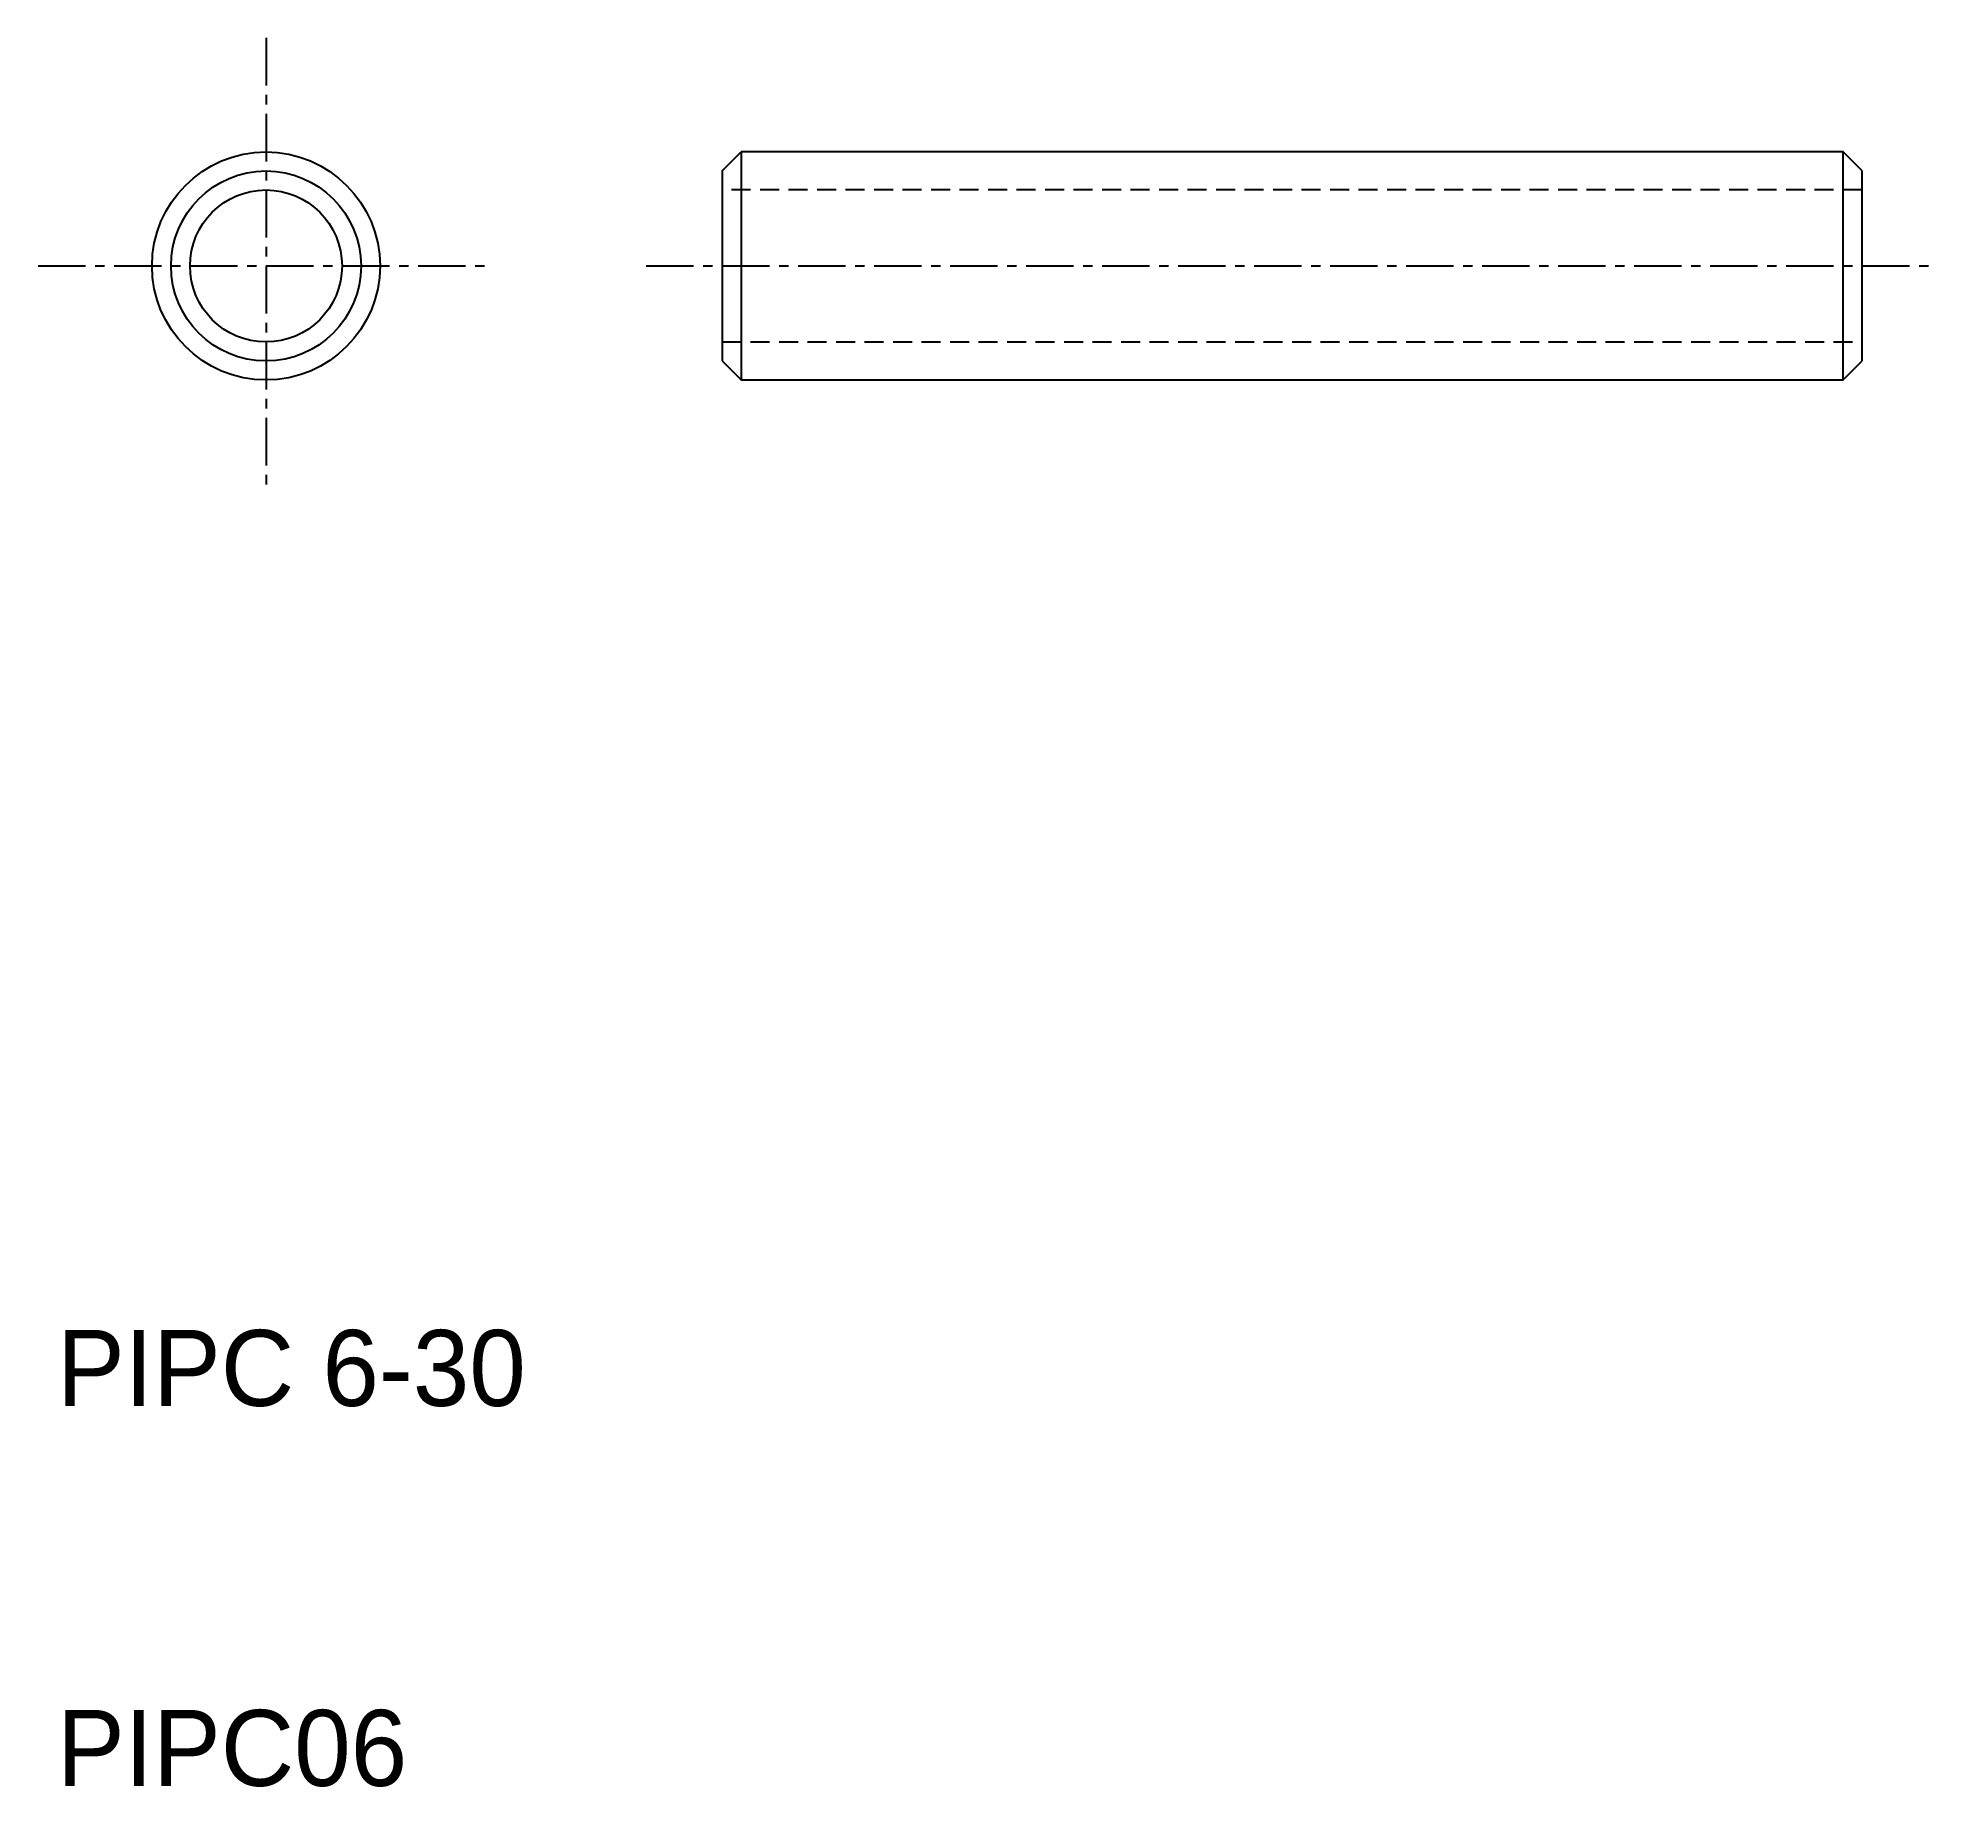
# Model space of a CAD drawing. Extents: x 9.5 to 59.5, y 10 to 56.
import ezdxf

# ---------------------------------------------------------------- set-up
doc = ezdxf.new("R2010")
doc.units = 0
doc.linetypes.add('CENTER', pattern=[2, 1.25, -0.25, 0.25, -0.25])
doc.linetypes.add('DASHED', pattern=[0.75, 0.5, -0.25])
doc.layers.get('0').update_dxf_attribs({"linetype": 'CONTINUOUS'})
doc.layers.add('CENTER', color=1, linetype='CENTER')

msp = doc.modelspace()

# ---------------------------------------------------------------- linework, layer by layer
at = {"color": 7, "linetype": 'CONTINUOUS'}
for p, q in [((27.5, 52.5), (28, 53)), ((57, 53), (28, 53)), ((28, 53), (28, 47)), ((57, 47), (57, 53)), ((57.5, 52.5), (57, 53)), ((27.5, 52.5), (27.5, 47.5)), ((57.5, 47.5), (57.5, 52.5)), ((27.5, 47.5), (28, 47)), ((57, 47), (57.5, 47.5)), ((28, 47), (57, 47))]:
    msp.add_line(p, q, dxfattribs=at)
at = {"color": 3, "linetype": 'DASHED'}
for p, q in [((57.5, 52), (27.5, 52)), ((27.5, 48), (57.5, 48))]:
    msp.add_line(p, q, dxfattribs=at)
at = {"color": 7, "linetype": 'CONTINUOUS'}
for radius in [3, 2.5, 2]:
    msp.add_circle((15.5, 50), radius, dxfattribs=at)
at = {"layer": 'CENTER', "color": 1, "linetype": 'CENTER'}
for p, q in [((15.5, 56), (15.5, 44)), ((9.5, 50), (21.5, 50)), ((25.5, 50), (59.5, 50))]:
    msp.add_line(p, q, dxfattribs=at)

# ---------------------------------------------------------------- texts
at = {"color": 7, "linetype": 'CONTINUOUS'}
for s, p in [('PIPC 6-30', (10, 20)), ('PIPC06', (10, 10))]:
    msp.add_text(s, height=2, dxfattribs=at).set_placement(p)

doc.saveas('drawing.dxf')
